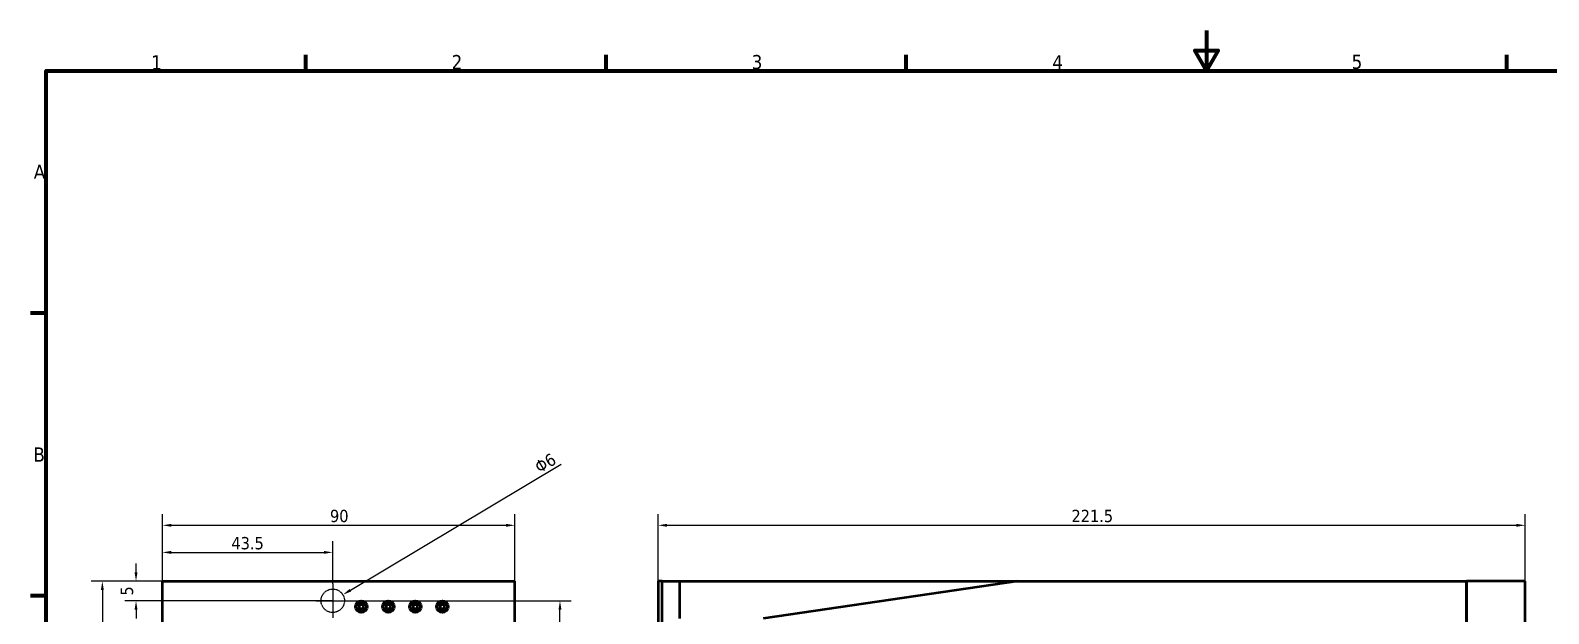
# Model space of a CAD drawing. Header units: millimetres. Extents: x 2121 to 4904, y 892 to 1933.
# Drawn here: x 2134 to 2909, y 1634 to 1933 of the extents above; entities that cross this region are included whole.
import ezdxf

# ---------------------------------------------------------------- set-up
doc = ezdxf.new("R2010")
doc.units = ezdxf.units.MM
doc.header["$LTSCALE"] = 1.8
doc.linetypes.add('CENTER', pattern=[50.8, 31.75, -6.35, 6.35, -6.35])
doc.linetypes.add('DASHED', pattern=[0.2068, 0.1655, -0.0413])
doc.layers.add('CL', color=1, linetype='CENTER')
for name, color, linetype, lineweight in [('경계(ISO)', 7, 'Continuous', 70), ('외형선(ISO)', 7, 'Continuous', 50), ('치수(ISO)', 7, 'Continuous', 25)]:
    doc.layers.add(name, color=color, linetype=linetype, lineweight=lineweight)
doc.styles.add('주 문자 (ISO)', font='')
doc.styles.add('주 텍스트 (ISO)', font='')
doc.styles.get('주 문자 (ISO)').set_extended_font_data('Tahoma')
doc.styles.get('주 텍스트 (ISO)').set_extended_font_data('Tahoma')
doc.dimstyles.new('기본값 (ISO)', dxfattribs={"dimscale": 1.8, "dimtxt": 3.5, "dimasz": 2.5, "dimexe": 3.175, "dimexo": 0, "dimgap": 0.762, "dimtad": 1, "dimrnd": 1e-08, "dimzin": 0, "dimtxsty": '주 텍스트 (ISO)', "dimcen": 0.09, "dimdle": 10, "dimclrd": 256, "dimclre": 256, "dimclrt": 256, "dimazin": 0, "dimtfac": 1.001486, "dimtmove": 0, "dimatfit": 3, "dimfxl": 1, "dimtolj": 1, "dimtzin": 0, "dimlwd": -1, "dimlwe": -1, "dimarcsym": 0})

# ---------------------------------------------------------------- blocks, each defined once
blk = doc.blocks.new('경계 Default Border')
at = {"layer": '경계(ISO)'}
for p, q in [((74.25, 410), (74.25, 413.9)), ((148.5, 410), (148.5, 413.9)), ((222.75, 410), (222.75, 413.9)), ((371.25, 410), (371.25, 413.9)), ((10, 350), (6.1, 350)), ((10, 280), (6.1, 280))]:
    blk.add_line(p, q, dxfattribs=at)
at = {"layer": '경계(ISO)', "flags": 128}
for points in [[(297, 420), (297, 410), (294.11, 415), (299.89, 415), (297, 410)], [(10, 10), (10, 410), (584, 410), (584, 10), (10, 10)]]:
    blk.add_lwpolyline(points, dxfattribs=at)
at = {"layer": '경계(ISO)', "char_height": 3.5, "attachment_point": 7, "style": '주 텍스트 (ISO)'}
for s, insert in [('1', (35.98, 410.32)), ('2', (110.29, 410.4)), ('3', (184.51, 410.33)), ('4', (258.85, 410.33)), ('5', (332.9, 410.4)), ('A', (6.94, 383.25)), ('B', (6.85, 313.25))]:
    blk.add_mtext(s, dxfattribs=dict(at, insert=insert))
blk = doc.blocks.new('*D674')
at = {"layer": 'Defpoints', "color": 0}
for p in [(2201.26, 1650.94), (2170.55, 1285.94), (2216.26, 1285.94)]:
    blk.add_point(p, dxfattribs=at)
at = {"layer": '치수(ISO)', "color": 7}
for p, q in [((2201.26, 1650.94), (2164.83, 1650.94)), ((2170.55, 1646.44), (2170.55, 1290.44)), ((2216.26, 1285.94), (2164.83, 1285.94))]:
    blk.add_line(p, q, dxfattribs=at)
for points in [[(2171.3, 1646.44), (2169.8, 1646.44), (2170.55, 1650.94)], [(2169.8, 1290.44), (2171.3, 1290.44), (2170.55, 1285.94)]]:
    blk.add_solid(points, dxfattribs=at)
at = {"layer": '치수(ISO)', "insert": (2162.59, 1458.38), "char_height": 6.3, "attachment_point": 1, "rotation": 90, "style": '주 문자 (ISO)'}
blk.add_mtext('\\A1;182.5', dxfattribs=at)
blk = doc.blocks.new('*D675')
at = {"layer": 'Defpoints', "color": 0}
for p in [(2381.26, 1679.52), (2201.26, 1650.94), (2381.26, 1650.94)]:
    blk.add_point(p, dxfattribs=at)
at = {"layer": '치수(ISO)', "color": 7}
for p, q in [((2201.26, 1650.94), (2201.26, 1685.23)), ((2381.26, 1650.94), (2381.26, 1685.23)), ((2205.76, 1679.52), (2376.76, 1679.52))]:
    blk.add_line(p, q, dxfattribs=at)
for points in [[(2205.76, 1680.27), (2205.76, 1678.77), (2201.26, 1679.52)], [(2376.76, 1678.77), (2376.76, 1680.27), (2381.26, 1679.52)]]:
    blk.add_solid(points, dxfattribs=at)
at = {"layer": '치수(ISO)', "insert": (2286.85, 1687.45), "char_height": 6.3, "attachment_point": 1, "style": '주 문자 (ISO)'}
blk.add_mtext('\\A1;90', dxfattribs=at)
blk = doc.blocks.new('*D676')
at = {"layer": 'Defpoints', "color": 0}
for p in [(2897.46, 1679.52), (2454.46, 1650.94), (2897.46, 1650.94)]:
    blk.add_point(p, dxfattribs=at)
at = {"layer": '치수(ISO)', "color": 7}
for p, q in [((2454.46, 1650.94), (2454.46, 1685.23)), ((2897.46, 1650.94), (2897.46, 1685.23)), ((2458.96, 1679.52), (2892.96, 1679.52))]:
    blk.add_line(p, q, dxfattribs=at)
for points in [[(2458.96, 1680.27), (2458.96, 1678.77), (2454.46, 1679.52)], [(2892.96, 1678.77), (2892.96, 1680.27), (2897.46, 1679.52)]]:
    blk.add_solid(points, dxfattribs=at)
at = {"layer": '치수(ISO)', "insert": (2665.64, 1687.45), "char_height": 6.3, "attachment_point": 1, "style": '주 텍스트 (ISO)'}
blk.add_mtext('\\A1;221.5', dxfattribs=at)
blk = doc.blocks.new('*D677')
at = {"layer": 'Defpoints', "color": 0}
for p in [(2288.26, 1665.67), (2201.26, 1650.94), (2288.26, 1649.64)]:
    blk.add_point(p, dxfattribs=at)
at = {"layer": '치수(ISO)', "color": 7}
for p, q in [((2201.26, 1650.94), (2201.26, 1671.39)), ((2288.26, 1649.64), (2288.26, 1671.39)), ((2205.76, 1665.67), (2283.76, 1665.67))]:
    blk.add_line(p, q, dxfattribs=at)
for points in [[(2205.76, 1666.42), (2205.76, 1664.92), (2201.26, 1665.67)], [(2283.76, 1664.92), (2283.76, 1666.42), (2288.26, 1665.67)]]:
    blk.add_solid(points, dxfattribs=at)
at = {"layer": '치수(ISO)', "insert": (2244.76, 1670.33), "char_height": 6.3, "attachment_point": 5, "style": '주 문자 (ISO)'}
blk.add_mtext('\\A1;43.5', dxfattribs=at)
blk = doc.blocks.new('*D678')
at = {"layer": 'Defpoints', "color": 0}
for p in [(2187.75, 1650.94), (2201.26, 1650.94), (2288.26, 1640.94)]:
    blk.add_point(p, dxfattribs=at)
at = {"layer": '치수(ISO)', "color": 7}
for p, q in [((2187.75, 1655.44), (2187.75, 1659.94)), ((2201.26, 1650.94), (2182.04, 1650.94)), ((2288.26, 1640.94), (2182.04, 1640.94)), ((2187.75, 1636.44), (2187.75, 1631.94))]:
    blk.add_line(p, q, dxfattribs=at)
for points in [[(2187, 1655.44), (2188.5, 1655.44), (2187.75, 1650.94)], [(2188.5, 1636.44), (2187, 1636.44), (2187.75, 1640.94)]]:
    blk.add_solid(points, dxfattribs=at)
at = {"layer": '치수(ISO)', "insert": (2183.16, 1645.94), "char_height": 6.3, "attachment_point": 5, "rotation": 90, "style": '주 문자 (ISO)'}
blk.add_mtext('\\A1;5', dxfattribs=at)
blk = doc.blocks.new('*D681')
at = {"layer": 'Defpoints', "color": 0}
for p in [(2283.11, 1637.87), (2293.41, 1644.02)]:
    blk.add_point(p, dxfattribs=at)
at = {"layer": '치수(ISO)', "color": 7}
blk.add_line((2297.27, 1646.33), (2404.99, 1710.75), dxfattribs=at)
at = {"layer": '치수(ISO)', "color": 1}
for p, q in [((2288.1, 1640.94), (2288.42, 1640.94)), ((2288.26, 1640.78), (2288.26, 1641.11))]:
    blk.add_line(p, q, dxfattribs=at)
at = {"layer": '치수(ISO)', "color": 7}
blk.add_solid([(2296.89, 1646.98), (2297.66, 1645.69), (2293.41, 1644.02)], dxfattribs=at)
at = {"layer": '치수(ISO)', "insert": (2396.86, 1711.3), "char_height": 6.3, "attachment_point": 5, "rotation": 30.88053, "style": '주 문자 (ISO)'}
blk.add_mtext('\\A1;Φ6', dxfattribs=at)
blk = doc.blocks.new('*D685')
at = {"layer": 'Defpoints', "color": 0}
for p in [(2296.96, 1640.94), (2404.33, 1640.94), (2379.76, 1292.84)]:
    blk.add_point(p, dxfattribs=at)
at = {"layer": '치수(ISO)', "color": 7}
for p, q in [((2296.96, 1640.94), (2410.04, 1640.94)), ((2404.33, 1297.34), (2404.33, 1636.44)), ((2379.76, 1292.84), (2410.04, 1292.84))]:
    blk.add_line(p, q, dxfattribs=at)
for points in [[(2405.08, 1636.44), (2403.58, 1636.44), (2404.33, 1640.94)], [(2403.58, 1297.34), (2405.08, 1297.34), (2404.33, 1292.84)]]:
    blk.add_solid(points, dxfattribs=at)
at = {"layer": '치수(ISO)', "insert": (2399.8, 1466.89), "char_height": 6.3, "attachment_point": 5, "rotation": 90, "style": '주 문자 (ISO)'}
blk.add_mtext('\\A1;174', dxfattribs=at)

msp = doc.modelspace()

# ---------------------------------------------------------------- linework, layer by layer
at = {"color": 7, "linetype": 'DASHED'}
msp.add_circle((2288.26, 1640.94), 6, dxfattribs=at)
at = {"layer": 'CL', "color": 7}
for p, q in [((2288.26, 1649.64), (2288.26, 1632.24)), ((2279.56, 1640.94), (2296.96, 1640.94))]:
    msp.add_line(p, q, dxfattribs=at)
at = {"layer": '외형선(ISO)'}
for p, q in [((2201.26, 1650.94), (2381.26, 1650.94)), ((2201.26, 1300.94), (2201.26, 1650.94)), ((2381.26, 1300.94), (2381.26, 1650.94)), ((2454.46, 1650.94), (2454.46, 1590.94)), ((2456.46, 1650.94), (2454.46, 1650.94)), ((2456.46, 1350.94), (2456.46, 1650.94)), ((2456.46, 1650.94), (2465.46, 1650.94)), ((2465.46, 1650.94), (2465.46, 1631.94)), ((2465.46, 1650.94), (2638.17, 1650.94)), ((2638.17, 1650.94), (2508.17, 1631.94)), ((2638.17, 1650.94), (2867.46, 1650.94)), ((2867.46, 1624.94), (2867.46, 1650.94)), ((2867.46, 1650.94), (2867.46, 1622.94)), ((2897.46, 1650.94), (2867.46, 1650.94)), ((2897.46, 1300.94), (2897.46, 1650.94)), ((2302.03, 1639.88), (2301.94, 1639.88)), ((2301.94, 1639.88), (2301.94, 1639.13)), ((2301.94, 1639.13), (2301.94, 1639.02)), ((2303.75, 1639.13), (2301.94, 1639.13)), ((2301.94, 1639.02), (2303.75, 1639.02)), ((2301.94, 1636.75), (2301.94, 1639.02)), ((2303.75, 1636.75), (2301.94, 1636.75)), ((2301.94, 1636.75), (2301.94, 1636.63)), ((2301.94, 1636.63), (2301.94, 1635.88)), ((2301.94, 1636.63), (2303.75, 1636.63)), ((2302.03, 1639.94), (2302.53, 1639.94)), ((2302.03, 1639.38), (2302.03, 1639.94)), ((2302.03, 1639.38), (2303.65, 1639.38)), ((2303.15, 1639.94), (2303.65, 1639.94)), ((2303.65, 1639.94), (2303.65, 1639.38)), ((2303.75, 1639.88), (2303.65, 1639.88)), ((2303.75, 1639.13), (2303.75, 1639.88)), ((2303.75, 1639.02), (2303.75, 1639.13)), ((2303.75, 1639.02), (2303.75, 1636.75)), ((2303.75, 1636.75), (2303.75, 1636.63)), ((2303.75, 1635.88), (2303.75, 1636.63)), ((2315.84, 1639.88), (2315.75, 1639.88)), ((2315.75, 1639.88), (2315.75, 1639.13)), ((2315.75, 1639.13), (2315.75, 1639.02)), ((2317.56, 1639.13), (2315.75, 1639.13)), ((2315.75, 1639.02), (2317.56, 1639.02)), ((2315.75, 1636.75), (2315.75, 1639.02)), ((2317.56, 1636.75), (2315.75, 1636.75)), ((2315.75, 1636.75), (2315.75, 1636.63)), ((2315.75, 1636.63), (2315.75, 1635.88)), ((2315.75, 1636.63), (2317.56, 1636.63)), ((2315.84, 1639.94), (2316.34, 1639.94)), ((2315.84, 1639.38), (2315.84, 1639.94)), ((2315.84, 1639.38), (2317.47, 1639.38)), ((2316.97, 1639.94), (2317.47, 1639.94)), ((2317.47, 1639.94), (2317.47, 1639.38)), ((2317.56, 1639.88), (2317.47, 1639.88)), ((2317.56, 1639.13), (2317.56, 1639.88)), ((2317.56, 1639.02), (2317.56, 1639.13)), ((2317.56, 1639.02), (2317.56, 1636.75)), ((2317.56, 1636.75), (2317.56, 1636.63)), ((2317.56, 1635.88), (2317.56, 1636.63)), ((2329.65, 1639.88), (2329.56, 1639.88)), ((2329.56, 1639.88), (2329.56, 1639.13)), ((2329.56, 1639.13), (2329.56, 1639.02)), ((2331.37, 1639.13), (2329.56, 1639.13)), ((2329.56, 1639.02), (2331.37, 1639.02)), ((2329.56, 1636.75), (2329.56, 1639.02)), ((2331.37, 1636.75), (2329.56, 1636.75)), ((2329.56, 1636.75), (2329.56, 1636.63)), ((2329.56, 1636.63), (2329.56, 1635.88)), ((2329.56, 1636.63), (2331.37, 1636.63)), ((2329.65, 1639.94), (2330.15, 1639.94)), ((2329.65, 1639.38), (2329.65, 1639.94)), ((2329.65, 1639.38), (2331.28, 1639.38)), ((2330.78, 1639.94), (2331.28, 1639.94)), ((2331.28, 1639.94), (2331.28, 1639.38)), ((2331.37, 1639.88), (2331.28, 1639.88)), ((2331.37, 1639.13), (2331.37, 1639.88)), ((2331.37, 1639.02), (2331.37, 1639.13)), ((2331.37, 1639.02), (2331.37, 1636.75)), ((2331.37, 1636.75), (2331.37, 1636.63)), ((2331.37, 1635.88), (2331.37, 1636.63)), ((2343.37, 1639.13), (2343.37, 1639.02)), ((2345.19, 1639.13), (2343.37, 1639.13)), ((2343.37, 1639.02), (2345.19, 1639.02)), ((2343.37, 1636.75), (2343.37, 1639.02)), ((2345.19, 1636.75), (2343.37, 1636.75)), ((2343.37, 1636.75), (2343.37, 1636.63)), ((2343.37, 1636.63), (2345.19, 1636.63)), ((2343.47, 1639.94), (2343.97, 1639.94)), ((2343.47, 1639.38), (2343.47, 1639.94)), ((2343.47, 1639.38), (2345.09, 1639.38)), ((2343.47, 1639.26), (2343.47, 1639.38)), ((2345.09, 1639.26), (2343.47, 1639.26)), ((2344.59, 1639.94), (2345.09, 1639.94)), ((2345.09, 1639.94), (2345.09, 1639.38)), ((2345.09, 1639.38), (2345.09, 1639.26)), ((2345.19, 1639.02), (2345.19, 1639.13)), ((2345.19, 1639.02), (2345.19, 1636.75)), ((2345.19, 1636.75), (2345.19, 1636.63)), ((2301.94, 1635.88), (2302.03, 1635.88)), ((2303.65, 1636.38), (2302.03, 1636.38)), ((2302.03, 1635.82), (2302.03, 1636.38)), ((2302.53, 1635.82), (2302.03, 1635.82)), ((2303.65, 1635.82), (2303.15, 1635.82)), ((2303.65, 1636.38), (2303.65, 1635.82)), ((2303.65, 1635.88), (2303.75, 1635.88)), ((2315.75, 1635.88), (2315.84, 1635.88)), ((2317.47, 1636.38), (2315.84, 1636.38)), ((2315.84, 1635.82), (2315.84, 1636.38)), ((2316.34, 1635.82), (2315.84, 1635.82)), ((2317.47, 1635.82), (2316.97, 1635.82)), ((2317.47, 1636.38), (2317.47, 1635.82)), ((2317.47, 1635.88), (2317.56, 1635.88)), ((2329.56, 1635.88), (2329.65, 1635.88)), ((2331.28, 1636.38), (2329.65, 1636.38)), ((2329.65, 1635.82), (2329.65, 1636.38)), ((2330.15, 1635.82), (2329.65, 1635.82)), ((2331.28, 1635.82), (2330.78, 1635.82)), ((2331.28, 1636.38), (2331.28, 1635.82)), ((2331.28, 1635.88), (2331.37, 1635.88)), ((2343.47, 1636.51), (2345.09, 1636.51)), ((2343.47, 1636.38), (2343.47, 1636.51)), ((2345.09, 1636.38), (2343.47, 1636.38)), ((2343.47, 1635.82), (2343.47, 1636.38)), ((2343.97, 1635.82), (2343.47, 1635.82)), ((2345.09, 1635.82), (2344.59, 1635.82)), ((2345.09, 1636.51), (2345.09, 1636.38)), ((2345.09, 1636.38), (2345.09, 1635.82))]:
    msp.add_line(p, q, dxfattribs=at)
for centre, radius in [((2302.84, 1637.94), 3), ((2302.84, 1637.94), 2.48), ((2316.64, 1637.94), 3), ((2316.64, 1637.94), 2.48), ((2330.44, 1637.94), 3), ((2330.44, 1637.94), 2.48), ((2344.24, 1637.94), 3), ((2344.24, 1637.94), 2.48)]:
    msp.add_circle(centre, radius, dxfattribs=at)
for centre, radius, start, end in [((2302.84, 1639.94), 0.313, 180, 0), ((2316.65, 1639.94), 0.313, 180, 0), ((2330.47, 1639.94), 0.313, 180, 0), ((2344.28, 1639.94), 0.312, 180, 0), ((2302.84, 1635.82), 0.313, 0, 180), ((2316.65, 1635.82), 0.313, 0, 180), ((2330.47, 1635.82), 0.313, 0, 180), ((2344.28, 1635.82), 0.312, 0, 180)]:
    msp.add_arc(centre, radius, start, end, dxfattribs=at)

# ---------------------------------------------------------------- block references
at = {"xscale": 2.0655, "yscale": 2.0655, "zscale": 2.0655}
msp.add_blockref('경계 Default Border', (2121.18, 1065.06), dxfattribs=at)

# ---------------------------------------------------------------- dimensions: what is measured, and where the dimension line sits
at = {"layer": '치수(ISO)'}
dim = msp.add_diameter_dim_2p(p1=(2283.11, 1637.87), p2=(2293.41, 1644.02), text='Φ6', dimstyle='기본값 (ISO)', override={"dimdec": 1, "dimlfac": 0.5, "dimzin": 8, "dimdsep": 46, "dimtxsty": '주 문자 (ISO)', "dimclrd": 7, "dimclre": 1, "dimclrt": 256, "dimtofl": 0, "dimatfit": 1}, dxfattribs=at)
dim.commit()
dim.dimension.update_dxf_attribs({"geometry": '*D681', "text_midpoint": (2399.24, 1707.31), "dimtype": 163})
for base, p1, p2, angle, override, picture, middle in [((2381.26, 1679.52), (2201.26, 1650.94), (2381.26, 1650.94), 180, {"dimdec": 1, "dimlfac": 0.5, "dimzin": 8, "dimdsep": 46, "dimtxsty": '주 문자 (ISO)', "dimclrd": 7, "dimclre": 7, "dimclrt": 256, "dimtofl": 0, "dimatfit": 1}, '*D675', (2291.26, 1679.52)), ((2897.46, 1679.52), (2454.46, 1650.94), (2897.46, 1650.94), 180, {"dimdec": 1, "dimlfac": 0.5, "dimdsep": 46, "dimclrd": 7, "dimclre": 7, "dimclrt": 256, "dimtp": 0, "dimtm": 0, "dimtdec": 2, "dimtofl": 0, "dimatfit": 1}, '*D676', (2675.96, 1679.52)), ((2170.55, 1285.94), (2201.26, 1650.94), (2216.26, 1285.94), 270, {"dimdec": 1, "dimlfac": 0.5, "dimdsep": 46, "dimtxsty": '주 문자 (ISO)', "dimclrd": 7, "dimclre": 7, "dimclrt": 256, "dimtofl": 0, "dimatfit": 1}, '*D674', (2170.55, 1468.44))]:
    dim = msp.add_linear_dim(base=base, p1=p1, p2=p2, angle=angle, dimstyle='기본값 (ISO)', override=override, dxfattribs=at)
    dim.commit()
    dim.dimension.update_dxf_attribs({"geometry": picture, "text_midpoint": middle, "dimtype": 160})
dim = msp.add_linear_dim(base=(2288.26, 1665.67), p1=(2201.26, 1650.94), p2=(2288.26, 1649.64), dimstyle='기본값 (ISO)', override={"dimdec": 1, "dimlfac": 0.5, "dimdsep": 46, "dimtxsty": '주 문자 (ISO)', "dimclrd": 7, "dimclre": 7, "dimclrt": 256, "dimtofl": 0, "dimatfit": 1}, dxfattribs=at)
dim.commit()
dim.dimension.update_dxf_attribs({"geometry": '*D677', "text_midpoint": (2244.76, 1670.33)})
dim = msp.add_linear_dim(base=(2187.75, 1650.94), p1=(2288.26, 1640.94), p2=(2201.26, 1650.94), angle=90, dimstyle='기본값 (ISO)', override={"dimdec": 1, "dimlfac": 0.5, "dimzin": 8, "dimdsep": 46, "dimtxsty": '주 문자 (ISO)', "dimclrd": 7, "dimclre": 7, "dimclrt": 256, "dimtofl": 0, "dimatfit": 1}, dxfattribs=at)
dim.commit()
dim.dimension.update_dxf_attribs({"geometry": '*D678', "text_midpoint": (2183.16, 1645.94)})
dim = msp.add_linear_dim(base=(2404.33, 1640.94), p1=(2379.76, 1292.84), p2=(2296.96, 1640.94), angle=90, text='174', dimstyle='기본값 (ISO)', override={"dimdec": 1, "dimlfac": 0.5, "dimzin": 8, "dimdsep": 46, "dimtxsty": '주 문자 (ISO)', "dimclrd": 7, "dimclre": 7, "dimclrt": 256, "dimtofl": 0, "dimatfit": 1}, dxfattribs=at)
dim.commit()
dim.dimension.update_dxf_attribs({"geometry": '*D685', "text_midpoint": (2399.8, 1466.89)})

doc.saveas('drawing.dxf')
